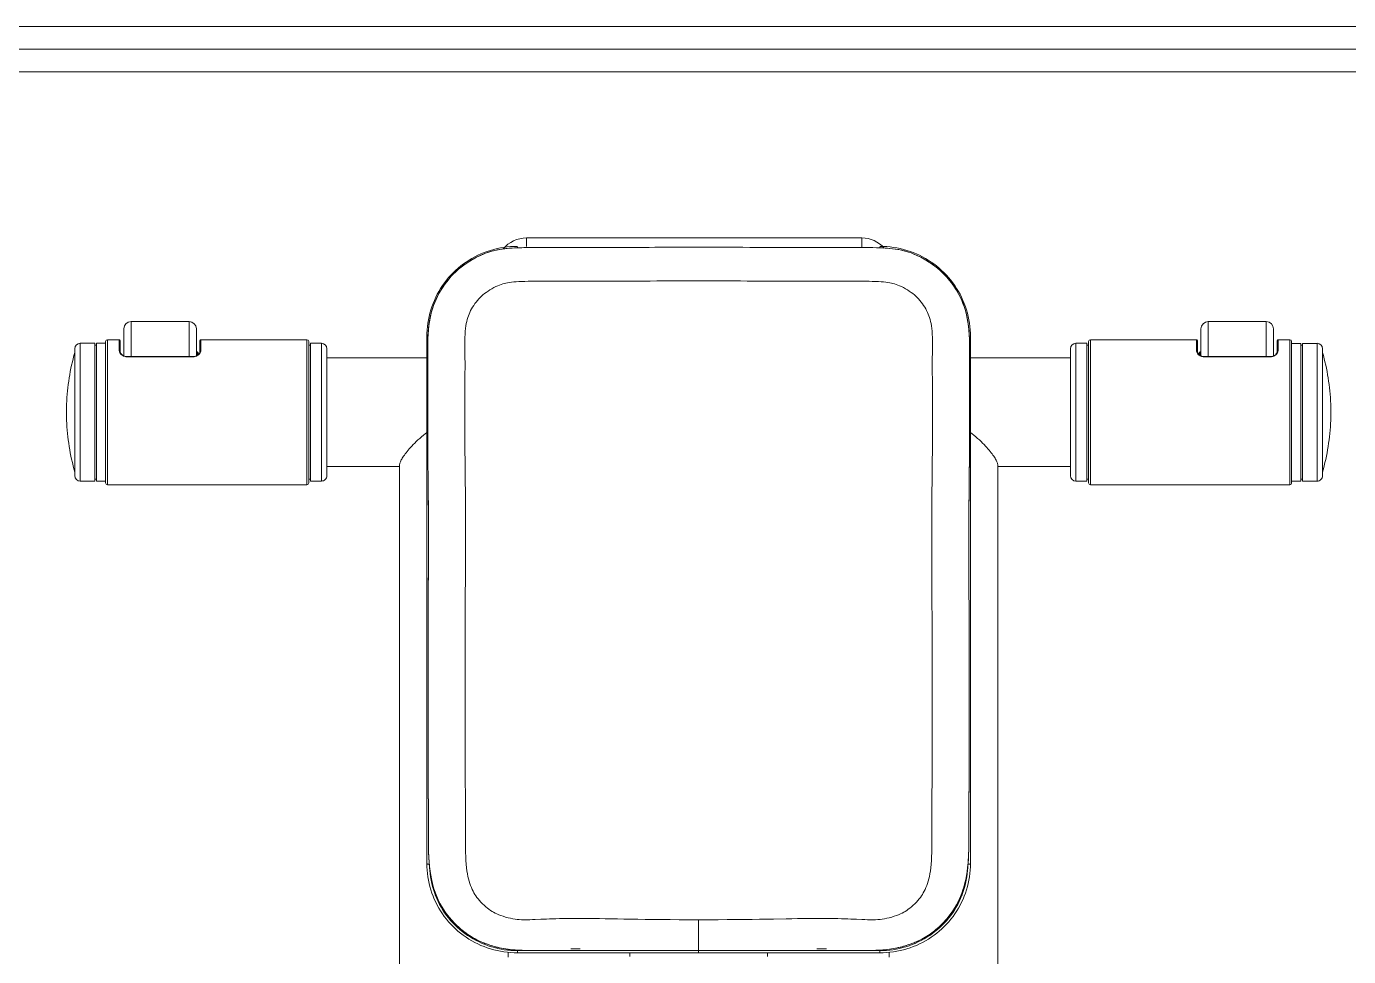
# Model space of a CAD drawing. Header units: centimetres. Extents: x 118932 to 154602, y -32682 to -23521.
# Drawn here: x 129517.3 to 129590.2, y -27653.3 to -27601.9 of the extents above; entities that cross this region are included whole.
import ezdxf

# ---------------------------------------------------------------- set-up
doc = ezdxf.new("R2010")
doc.units = ezdxf.units.CM
doc.header["$LTSCALE"] = 50
doc.header["$MEASUREMENT"] = 0
doc.layers.add('GEN_02_TF_Mobilya', color=7, linetype='Continuous', lineweight=5, true_color=0x745e3d)
doc.layers.add('GEN_05_ML_Alçıpan_giydirme', color=7, linetype='Continuous', lineweight=18, true_color=0x7ebab5)

# ---------------------------------------------------------------- blocks, each defined once
blk = doc.blocks.new('PP_Level-1_Cblok_YeniDuvarlar')
at = {"layer": 'GEN_05_ML_Alçıpan_giydirme', "elevation": 0.003}
for points in [[(-397.815, -1406.568), (-74.815, -1406.57), (-74.814, -1391.565), (-62.814, -1391.565), (-62.814, -1023.358), (-71.318, -1023.358), (-71.318, -957.358), (-62.814, -957.358), (-62.814, -649.784), (-71.313, -649.784), (-71.313, -583.784), (-62.814, -583.784), (-62.811, -120.172), (-443.425, -120.169)], [(-397.815, -1405.318), (-76.065, -1405.32), (-76.064, -1390.315), (-64.064, -1390.315), (-64.064, -1024.608), (-72.568, -1024.608), (-72.568, -956.108), (-64.064, -956.108), (-64.064, -651.034), (-72.563, -651.034), (-72.563, -582.534), (-64.064, -582.534), (-64.061, -121.422), (-443.425, -121.419)], [(-397.815, -1404.068), (-77.315, -1404.07), (-77.314, -1389.065), (-65.314, -1389.065), (-65.314, -1025.858), (-73.818, -1025.858), (-73.818, -954.858), (-65.314, -954.858), (-65.314, -652.284), (-73.813, -652.284), (-73.813, -581.284), (-65.314, -581.284), (-65.311, -122.672), (-443.425, -122.669)]]:
    blk.add_lwpolyline(points, dxfattribs=at)
blk = doc.blocks.new('spor aletleri 2')
at = {"layer": 'GEN_02_TF_Mobilya'}
for p, q in [((-6.861, -0.527), (-7.162, -0.526)), ((-6.208, -0.528), (-6.584, -0.528)), ((-5.694, -0.528), (-5.988, -0.528)), ((-5.066, -0.527), (-5.477, -0.528)), ((-4.414, -0.524), (-4.643, -0.525)), ((-3.243, -0.52), (-4.199, -0.524)), ((-2.93, -0.519), (-3.336, -0.52)), ((-2.475, -0.517), (-2.663, -0.518)), ((-1.67, -0.516), (-2.159, -0.516)), ((-1.404, -0.515), (-1.798, -0.515)), ((-0.96, -0.515), (-1.455, -0.515)), ((-0.468, -0.515), (-1.13, -0.515)), ((-31.447, -6.5), (-31.447, -5.011)), ((-27.447, -6.5), (-27.447, -5.011)), ((27.947, -6.501), (27.947, -5.012)), ((31.946, -6.501), (31.946, -5.012)), ((-32.447, -5.711), (-32.447, -13.51)), ((-27.247, -6.266), (-27.247, -5.661)), ((-21.248, -13.51), (-21.248, -5.711)), ((21.748, -13.511), (21.748, -5.711)), ((32.146, -6.266), (32.146, -5.662)), ((32.946, -13.511), (32.946, -5.712)), ((-34.146, -6.111), (-34.146, -13.11)), ((-32.947, -5.911), (-33.047, -5.911)), ((-27.647, -6.544), (-27.647, -6.556)), ((-21.248, -5.911), (-21.148, -5.911)), ((-20.248, -13.11), (-20.248, -6.111)), ((20.748, -6.111), (20.748, -13.111)), ((21.748, -5.911), (21.648, -5.911)), ((27.897, -6.286), (27.897, -6.474)), ((31.747, -6.545), (31.747, -6.557)), ((33.446, -5.912), (33.546, -5.912)), ((34.646, -6.111), (34.646, -13.111)), ((-20.248, -6.611), (-14.734, -6.611)), ((15.234, -6.611), (20.748, -6.611)), ((-14.677, -7.583), (-14.678, -7.775)), ((-34.601, -10.06), (-34.601, -9.16)), ((35.1, -9.161), (35.1, -10.061)), ((-20.248, -12.61), (-16.248, -12.61)), ((-14.675, -12.454), (-14.667, -13.194)), ((16.748, -12.611), (20.748, -12.611)), ((-32.947, -13.31), (-33.047, -13.31)), ((-21.248, -13.31), (-21.148, -13.31)), ((21.748, -13.311), (21.648, -13.311)), ((33.446, -13.311), (33.546, -13.311)), ((15.166, -22.491), (15.166, -23.193)), ((15.167, -23.16), (15.167, -23.852)), ((-14.668, -23.794), (-14.668, -24.125)), ((-14.669, -24.776), (-14.669, -26.061)), ((-14.668, -24.439), (-14.668, -25.012)), ((15.168, -24.505), (15.168, -24.164)), ((15.167, -26.727), (15.167, -26.498)), ((-12.624, -27.123), (-12.624, -27.565)), ((15.167, -27.941), (15.167, -27.474)), ((-14.668, -28.081), (-14.668, -28.436)), ((15.166, -28.665), (15.166, -28.283)), ((-14.666, -28.959), (-14.665, -29.338)), ((15.164, -29.365), (15.165, -29.008)), ((15.165, -29.032), (15.166, -28.654)), ((-14.665, -29.296), (-14.664, -29.637)), ((15.164, -29.352), (15.163, -29.692)), ((-9.522, -39.279), (-9.477, -39.279)), ((-10.249, -39.402), (-10.249, -39.661)), ((-3.55, -39.635), (-3.55, -39.428)), ((4.049, -39.635), (4.049, -39.428)), ((10.748, -39.661), (10.748, -39.402))]:
    blk.add_line(p, q, dxfattribs=at)
at = {"layer": 'GEN_02_TF_Mobilya', "flags": 128}
for points in [[(-9.249, -0.465), (-9.249, 0), (9.249, 0), (9.249, -0.525)], [(-9.744, -0.545), (-9.744, -0.541), (-9.745, -0.53), (-9.746, -0.519), (-9.746, -0.509), (-9.747, -0.5), (-9.748, -0.492), (-9.749, -0.485), (-9.75, -0.479), (-9.751, -0.474), (-9.752, -0.47), (-9.753, -0.467), (-9.754, -0.466), (-9.755, -0.465), (-9.929, -0.468), (-10.119, -0.478), (-10.307, -0.495), (-10.495, -0.519), (-10.681, -0.55), (-10.865, -0.588), (-11.048, -0.633), (-11.228, -0.684), (-11.406, -0.742), (-11.582, -0.807), (-11.755, -0.878), (-11.924, -0.955), (-12.091, -1.039), (-12.254, -1.128), (-12.413, -1.224), (-12.569, -1.326), (-12.721, -1.433), (-12.868, -1.546), (-13.011, -1.664), (-13.149, -1.787), (-13.283, -1.916), (-13.412, -2.049), (-13.536, -2.188), (-13.654, -2.331), (-13.767, -2.478), (-13.874, -2.63), (-13.976, -2.785), (-14.072, -2.944), (-14.162, -3.107), (-14.245, -3.273), (-14.323, -3.443), (-14.394, -3.615), (-14.458, -3.79), (-14.516, -3.967), (-14.567, -4.146), (-14.612, -4.327), (-14.649, -4.51), (-14.68, -4.694), (-14.704, -4.879), (-14.721, -5.065), (-14.731, -5.251), (-14.734, -5.423), (-14.733, -5.422), (-14.732, -5.421), (-14.729, -5.42), (-14.725, -5.42), (-14.719, -5.419), (-14.713, -5.418), (-14.705, -5.417), (-14.697, -5.416), (-14.688, -5.416), (-14.677, -5.415), (-14.672, -5.415)], [(-6.543, -0.528), (-6.866, -0.527), (-7.134, -0.526), (-7.72, -0.524), (-7.978, -0.523), (-8.225, -0.523), (-8.461, -0.523), (-8.686, -0.525), (-8.902, -0.527), (-9.108, -0.529), (-9.307, -0.533), (-9.497, -0.537), (-9.681, -0.543), (-9.862, -0.55), (-10.04, -0.559), (-10.215, -0.571), (-10.386, -0.587), (-10.555, -0.607), (-10.722, -0.632), (-10.89, -0.664), (-11.058, -0.702), (-11.226, -0.749), (-11.394, -0.803), (-11.559, -0.865), (-11.724, -0.934), (-11.887, -1.01), (-12.05, -1.093), (-12.212, -1.183), (-12.373, -1.28), (-12.534, -1.383), (-12.691, -1.493), (-12.845, -1.609), (-12.992, -1.73), (-13.131, -1.853), (-13.263, -1.981), (-13.389, -2.112), (-13.509, -2.249), (-13.626, -2.392), (-13.738, -2.54), (-13.846, -2.695), (-13.948, -2.854), (-14.044, -3.016), (-14.131, -3.179), (-14.212, -3.343), (-14.285, -3.508), (-14.351, -3.675), (-14.411, -3.845), (-14.465, -4.019), (-14.512, -4.199), (-14.554, -4.384), (-14.59, -4.577), (-14.62, -4.778), (-14.644, -4.987), (-14.662, -5.203), (-14.674, -5.425), (-14.68, -5.651), (-14.682, -5.879), (-14.682, -6.107), (-14.679, -6.415), (-14.677, -6.679), (-14.677, -6.928), (-14.677, -7.16), (-14.677, -7.378)], [(-7.621, -0.524), (-7.843, -0.524), (-8.054, -0.523), (-8.253, -0.523), (-8.441, -0.523), (-8.62, -0.524), (-8.789, -0.525), (-8.951, -0.527), (-9.106, -0.529), (-9.253, -0.532), (-9.394, -0.535), (-9.529, -0.538), (-9.659, -0.542), (-9.786, -0.546), (-9.911, -0.552), (-10.035, -0.558), (-10.164, -0.567), (-10.303, -0.579), (-10.446, -0.594), (-10.591, -0.612), (-10.733, -0.634), (-10.866, -0.659), (-10.991, -0.686), (-11.107, -0.715), (-11.215, -0.745), (-11.316, -0.777), (-11.41, -0.809), (-11.497, -0.841), (-11.579, -0.873), (-11.658, -0.905), (-11.737, -0.94), (-11.818, -0.977), (-11.902, -1.017), (-11.992, -1.063), (-12.087, -1.113), (-12.187, -1.169), (-12.292, -1.23), (-12.402, -1.297), (-12.516, -1.372), (-12.637, -1.454), (-12.762, -1.546), (-12.894, -1.649), (-13.027, -1.76), (-13.157, -1.878), (-13.284, -2.002), (-13.407, -2.132), (-13.523, -2.265), (-13.631, -2.399), (-13.732, -2.532), (-13.822, -2.66), (-13.908, -2.79), (-13.991, -2.925), (-14.072, -3.068), (-14.154, -3.225), (-14.232, -3.388), (-14.302, -3.551), (-14.367, -3.717), (-14.423, -3.882), (-14.474, -4.052), (-14.52, -4.231), (-14.561, -4.418), (-14.597, -4.618), (-14.627, -4.83), (-14.651, -5.059), (-14.668, -5.304), (-14.678, -5.568), (-14.682, -5.844), (-14.682, -6.131)], [(-5.408, -0.527), (-5.855, -0.527), (-6.288, -0.528)], [(-4.196, -0.524), (-4.635, -0.525), (-5.139, -0.527)], [(-2.132, -0.516), (-2.537, -0.517), (-3.05, -0.519)], [(-0.823, -0.515), (-0.257, -0.515), (0.25, -0.515), (0.497, -0.515), (1.334, -0.515), (1.645, -0.515), (1.974, -0.515), (2.321, -0.515), (2.687, -0.516), (3.07, -0.517), (3.468, -0.519), (3.88, -0.52), (4.749, -0.524), (5.192, -0.525), (5.624, -0.527), (6.036, -0.528), (6.413, -0.528), (6.766, -0.528), (7.101, -0.528), (7.419, -0.528), (7.72, -0.526), (8.277, -0.524), (8.535, -0.523), (8.782, -0.523), (9.017, -0.524), (9.242, -0.525), (9.457, -0.527), (9.663, -0.53), (9.862, -0.534), (10.051, -0.539), (10.236, -0.545), (10.418, -0.552), (10.596, -0.563), (10.772, -0.576), (10.944, -0.594), (11.114, -0.616), (11.282, -0.643), (11.452, -0.677), (11.621, -0.719), (11.791, -0.769), (11.959, -0.827), (12.126, -0.892), (12.292, -0.965), (12.457, -1.045), (12.621, -1.132), (12.784, -1.226), (12.946, -1.326), (13.107, -1.434), (13.264, -1.547), (13.416, -1.667), (13.561, -1.79), (13.698, -1.917), (13.827, -2.048), (13.952, -2.183), (14.071, -2.324), (14.187, -2.471), (14.298, -2.625), (14.403, -2.783), (14.503, -2.945), (14.595, -3.11), (14.679, -3.276), (14.756, -3.441), (14.825, -3.609), (14.888, -3.779), (14.945, -3.953), (14.995, -4.132), (15.04, -4.317), (15.078, -4.509), (15.11, -4.709), (15.137, -4.917), (15.157, -5.133), (15.17, -5.356), (15.178, -5.583), (15.182, -5.812), (15.182, -6.044), (15.18, -6.277)], [(10.244, -0.545), (10.244, -0.541), (10.245, -0.53), (10.245, -0.519), (10.246, -0.509), (10.247, -0.5), (10.248, -0.492), (10.249, -0.485), (10.25, -0.479), (10.251, -0.474), (10.252, -0.47), (10.253, -0.467), (10.254, -0.466), (10.255, -0.465), (10.429, -0.468), (10.619, -0.478), (10.807, -0.496), (10.995, -0.52), (11.181, -0.551), (11.365, -0.588), (11.548, -0.633), (11.728, -0.685), (11.906, -0.743), (12.082, -0.807), (12.255, -0.878), (12.424, -0.955), (12.591, -1.039), (12.754, -1.129), (12.913, -1.224), (13.069, -1.326), (13.221, -1.433), (13.368, -1.546), (13.511, -1.664), (13.649, -1.788), (13.783, -1.916), (13.912, -2.05), (14.035, -2.188), (14.154, -2.331), (14.267, -2.478), (14.374, -2.63), (14.476, -2.785), (14.572, -2.945), (14.661, -3.108), (14.745, -3.274), (14.822, -3.443), (14.893, -3.615), (14.958, -3.79), (15.016, -3.967), (15.067, -4.147), (15.112, -4.328), (15.149, -4.51), (15.18, -4.694), (15.204, -4.879), (15.221, -5.065), (15.231, -5.252), (15.234, -5.423), (15.233, -5.423), (15.231, -5.422), (15.229, -5.421), (15.224, -5.42), (15.219, -5.419), (15.213, -5.418), (15.205, -5.417), (15.197, -5.417), (15.187, -5.416), (15.177, -5.415), (15.172, -5.415)], [(10.25, -0.545), (10.277, -0.546), (10.402, -0.552), (10.527, -0.558), (10.656, -0.567), (10.796, -0.578), (10.94, -0.593), (11.086, -0.612), (11.228, -0.634), (11.361, -0.658), (11.487, -0.685), (11.603, -0.714), (11.712, -0.745), (11.813, -0.776), (11.908, -0.808), (11.995, -0.84), (12.078, -0.872), (12.157, -0.905), (12.236, -0.94), (12.317, -0.977), (12.402, -1.018), (12.492, -1.063), (12.587, -1.113), (12.687, -1.169), (12.793, -1.231), (12.903, -1.298), (13.018, -1.373), (13.139, -1.456), (13.265, -1.548), (13.397, -1.651), (13.53, -1.763), (13.661, -1.882), (13.788, -2.007), (13.911, -2.137), (14.027, -2.271), (14.136, -2.405), (14.236, -2.538), (14.326, -2.667), (14.412, -2.797), (14.495, -2.933), (14.577, -3.077), (14.659, -3.235), (14.737, -3.399), (14.807, -3.562), (14.871, -3.729), (14.927, -3.895), (14.978, -4.066), (15.023, -4.245), (15.064, -4.435), (15.099, -4.636), (15.129, -4.85), (15.152, -5.082), (15.169, -5.329), (15.179, -5.596), (15.182, -5.869), (15.181, -6.135), (15.178, -6.515), (15.177, -6.762), (15.176, -7.02), (15.176, -7.293), (15.177, -7.578), (15.179, -7.877), (15.181, -8.209), (15.184, -8.648)], [(0.25, -37.603), (-0.298, -37.602), (-0.824, -37.6), (-1.327, -37.597), (-1.807, -37.593), (-2.263, -37.588), (-2.695, -37.583), (-3.106, -37.577), (-3.496, -37.571), (-3.869, -37.565), (-4.226, -37.559), (-4.569, -37.553), (-4.897, -37.548), (-5.209, -37.544), (-5.506, -37.54), (-5.788, -37.538), (-6.056, -37.536), (-6.31, -37.535), (-6.553, -37.535), (-6.784, -37.536), (-7.006, -37.538), (-7.22, -37.541), (-7.426, -37.544), (-7.621, -37.548), (-7.808, -37.553), (-7.982, -37.558), (-8.148, -37.563), (-8.305, -37.569), (-8.458, -37.575), (-8.757, -37.589), (-8.908, -37.595), (-9.06, -37.601), (-9.218, -37.605), (-9.371, -37.606), (-9.51, -37.603), (-9.639, -37.597), (-9.755, -37.588), (-9.869, -37.573), (-9.992, -37.553), (-10.121, -37.526), (-10.261, -37.492), (-10.401, -37.454), (-10.534, -37.413), (-10.659, -37.371), (-10.772, -37.327), (-10.875, -37.282), (-10.969, -37.238), (-11.056, -37.192), (-11.141, -37.142), (-11.225, -37.087), (-11.311, -37.026), (-11.399, -36.959), (-11.489, -36.885), (-11.579, -36.804), (-11.67, -36.718), (-11.756, -36.629), (-11.837, -36.541), (-11.91, -36.453), (-11.975, -36.37), (-12.033, -36.287), (-12.088, -36.205), (-12.139, -36.119), (-12.189, -36.026), (-12.237, -35.929), (-12.283, -35.825), (-12.327, -35.716), (-12.368, -35.602), (-12.405, -35.481), (-12.44, -35.355), (-12.471, -35.219), (-12.5, -35.071), (-12.525, -34.91), (-12.548, -34.736), (-12.567, -34.546), (-12.582, -34.343), (-12.593, -34.124), (-12.601, -33.891), (-12.605, -33.641), (-12.606, -33.373), (-12.605, -33.087), (-12.603, -32.78), (-12.601, -32.451), (-12.601, -32.1), (-12.603, -31.728), (-12.607, -31.329), (-12.611, -30.926), (-12.615, -30.539), (-12.618, -30.166), (-12.62, -29.813), (-12.621, -29.467), (-12.623, -29.118), (-12.623, -28.76), (-12.623, -28.382), (-12.624, -27.985), (-12.624, -27.565), (-12.624, -25.648), (-12.624, -25.098), (-12.624, -24.514), (-12.624, -23.892), (-12.624, -23.225), (-12.623, -22.516), (-12.621, -21.766), (-12.619, -20.972), (-12.616, -20.115), (-12.61, -18.394), (-12.607, -17.57), (-12.607, -16.786), (-12.606, -16.038), (-12.608, -15.33), (-12.611, -14.657), (-12.615, -14.018), (-12.621, -13.412), (-12.627, -12.834), (-12.633, -12.284), (-12.638, -11.759), (-12.642, -11.259), (-12.645, -10.785), (-12.648, -10.334), (-12.648, -9.906), (-12.648, -9.5), (-12.646, -9.117), (-12.643, -8.753), (-12.638, -8.076), (-12.636, -7.759), (-12.634, -7.455), (-12.633, -7.164), (-12.633, -6.885), (-12.634, -6.618), (-12.636, -6.364), (-12.638, -6.124), (-12.639, -5.898), (-12.639, -5.688), (-12.636, -5.493), (-12.629, -5.312), (-12.619, -5.146), (-12.604, -4.994), (-12.585, -4.854), (-12.563, -4.724), (-12.538, -4.604), (-12.511, -4.494), (-12.48, -4.391), (-12.447, -4.294), (-12.41, -4.199), (-12.368, -4.104), (-12.322, -4.008), (-12.27, -3.911), (-12.213, -3.814), (-12.151, -3.718), (-12.085, -3.623), (-12.016, -3.532), (-11.945, -3.445), (-11.873, -3.364), (-11.798, -3.286), (-11.722, -3.213), (-11.642, -3.142), (-11.556, -3.072), (-11.463, -3.002), (-11.362, -2.932), (-11.257, -2.864), (-11.149, -2.8), (-11.04, -2.74), (-10.933, -2.686), (-10.83, -2.637), (-10.732, -2.596), (-10.639, -2.56), (-10.551, -2.531), (-10.465, -2.507), (-10.377, -2.486), (-10.283, -2.468), (-10.18, -2.451), (-10.067, -2.437), (-9.943, -2.425), (-9.807, -2.415), (-9.659, -2.407), (-9.499, -2.4), (-9.327, -2.395), (-9.143, -2.391), (-8.951, -2.387), (-8.749, -2.384), (-8.538, -2.382), (-8.317, -2.381), (-8.084, -2.38), (-7.839, -2.38), (-7.582, -2.381), (-7.021, -2.383), (-6.716, -2.384), (-6.396, -2.385), (-6.058, -2.385), (-5.704, -2.385), (-5.327, -2.385), (-4.917, -2.384), (-4.49, -2.382), (-4.054, -2.381), (-2.807, -2.376), (-2.423, -2.374), (-2.057, -2.373), (-1.708, -2.372), (-1.378, -2.372), (-1.066, -2.372), (-0.771, -2.372), (0.25, -2.372), (1.271, -2.372), (1.566, -2.372), (1.878, -2.372), (2.208, -2.372), (2.557, -2.373), (2.923, -2.374), (3.307, -2.376), (4.553, -2.381), (4.99, -2.383), (5.417, -2.384), (5.827, -2.385), (6.204, -2.385), (6.558, -2.386), (6.896, -2.386), (7.216, -2.384), (7.521, -2.383), (8.082, -2.381), (8.339, -2.38), (8.584, -2.38), (8.817, -2.381), (9.038, -2.382), (9.249, -2.384), (9.451, -2.387), (9.643, -2.391), (9.826, -2.395), (9.999, -2.4), (10.159, -2.407), (10.307, -2.415), (10.442, -2.425), (10.567, -2.437), (10.68, -2.452), (10.783, -2.468), (10.877, -2.486), (10.965, -2.507), (11.051, -2.531), (11.139, -2.561), (11.232, -2.596), (11.33, -2.637), (11.433, -2.686), (11.54, -2.74), (11.649, -2.8), (11.757, -2.865), (11.862, -2.932), (11.963, -3.002), (12.056, -3.072), (12.142, -3.142), (12.222, -3.213), (12.298, -3.287), (12.372, -3.364), (12.445, -3.446), (12.516, -3.532), (12.585, -3.624), (12.651, -3.718), (12.713, -3.815), (12.77, -3.912), (12.822, -4.008), (12.868, -4.104), (12.91, -4.2), (12.947, -4.294), (12.98, -4.392), (13.011, -4.495), (13.038, -4.605), (13.063, -4.724), (13.085, -4.854), (13.104, -4.994), (13.119, -5.146), (13.129, -5.313), (13.136, -5.493), (13.139, -5.688), (13.139, -5.898), (13.138, -6.124), (13.135, -6.364), (13.134, -6.618), (13.133, -6.885), (13.133, -7.164), (13.134, -7.456), (13.136, -7.76), (13.138, -8.077), (13.143, -8.753), (13.145, -9.117), (13.147, -9.5), (13.147, -9.906), (13.147, -10.334), (13.145, -10.785), (13.142, -11.26), (13.138, -11.759), (13.132, -12.284), (13.126, -12.834), (13.12, -13.412), (13.115, -14.019), (13.11, -14.657), (13.107, -15.33), (13.106, -16.039), (13.106, -16.786), (13.106, -17.57), (13.109, -18.394)], [(-27.847, -6.544), (-27.847, -4.611), (-31.047, -4.611), (-31.047, -6.544)], [(28.347, -6.545), (28.347, -4.612), (31.547, -4.612), (31.547, -6.545)], [(-32.447, -13.41), (-32.947, -13.41), (-32.947, -5.811), (-32.447, -5.811)], [(-31.247, -6.556), (-31.289, -6.554), (-31.331, -6.549), (-31.374, -6.54), (-31.416, -6.528), (-31.458, -6.511), (-31.5, -6.491), (-31.54, -6.466), (-31.577, -6.438), (-31.611, -6.406), (-31.641, -6.371), (-31.665, -6.335), (-31.682, -6.297), (-31.693, -6.26), (-31.697, -6.223), (-31.697, -5.611), (-32.347, -5.611), (-32.347, -13.61), (-21.348, -13.61), (-21.348, -5.611), (-27.197, -5.611), (-27.197, -6.223), (-27.21, -6.224), (-27.222, -6.229), (-27.232, -6.235), (-27.24, -6.244), (-27.245, -6.254), (-27.247, -6.265), (-27.249, -6.288), (-27.258, -6.32), (-27.273, -6.351), (-27.293, -6.382), (-27.317, -6.41), (-27.346, -6.437), (-27.378, -6.461), (-27.413, -6.483), (-27.451, -6.503), (-27.492, -6.518), (-27.535, -6.531), (-27.58, -6.539), (-27.626, -6.544), (-27.647, -6.544), (-31.247, -6.544), (-31.27, -6.544), (-31.316, -6.539), (-31.361, -6.53), (-31.404, -6.518), (-31.444, -6.502), (-31.482, -6.483), (-31.517, -6.461), (-31.549, -6.436), (-31.577, -6.409), (-31.602, -6.381), (-31.622, -6.35), (-31.636, -6.319), (-31.645, -6.287), (-31.647, -6.265), (-31.647, -5.661)], [(-14.734, -5.423), (-14.734, -27.152), (-14.734, -34.52), (-14.734, -34.521), (-14.732, -34.523), (-14.729, -34.525), (-14.725, -34.526), (-14.72, -34.528), (-14.713, -34.529), (-14.706, -34.53), (-14.697, -34.532), (-14.688, -34.533), (-14.678, -34.534), (-14.667, -34.535), (-14.655, -34.536), (-14.643, -34.536), (-14.63, -34.537), (-14.617, -34.537), (-14.604, -34.538), (-14.601, -34.538)], [(15.233, -34.52), (15.233, -27.152), (15.234, -5.423)], [(27.697, -6.224), (27.697, -5.611), (21.848, -5.611), (21.847, -13.611), (32.846, -13.611), (32.846, -5.612)], [(27.747, -5.661), (27.747, -6.266), (27.749, -6.287), (27.757, -6.32), (27.772, -6.351), (27.792, -6.381), (27.816, -6.41), (27.845, -6.437), (27.877, -6.461), (27.912, -6.483), (27.949, -6.502), (27.99, -6.518), (28.033, -6.531), (28.077, -6.54), (28.124, -6.544), (28.147, -6.545), (31.747, -6.545), (31.767, -6.544), (31.814, -6.54), (31.859, -6.532), (31.902, -6.519), (31.942, -6.503), (31.98, -6.484), (32.016, -6.462), (32.048, -6.438), (32.076, -6.411), (32.101, -6.382), (32.121, -6.352), (32.136, -6.321), (32.145, -6.288), (32.146, -6.266), (32.148, -6.255), (32.153, -6.245), (32.161, -6.236), (32.171, -6.229), (32.184, -6.225), (32.196, -6.224), (32.196, -5.612), (32.846, -5.612)], [(32.946, -13.411), (33.446, -13.411), (33.446, -5.812), (32.946, -5.812)], [(-31.647, -6.265), (-31.648, -6.254), (-31.653, -6.244), (-31.661, -6.235), (-31.672, -6.229), (-31.684, -6.224), (-31.697, -6.223)], [(-31.247, -6.544), (-31.247, -6.556), (-27.647, -6.556), (-27.605, -6.554), (-27.563, -6.549), (-27.52, -6.54), (-27.478, -6.528), (-27.435, -6.511), (-27.394, -6.491), (-27.354, -6.466), (-27.317, -6.438), (-27.283, -6.406), (-27.253, -6.371), (-27.229, -6.335), (-27.211, -6.297), (-27.201, -6.26), (-27.197, -6.223)], [(-27.447, -6.286), (-27.397, -6.286), (-27.397, -6.473)], [(-27.397, -6.286), (-27.347, -6.336), (-27.347, -6.438)], [(-14.68, -6.34), (-14.678, -6.578), (-14.677, -6.826), (-14.677, -7.086), (-14.677, -7.358), (-14.678, -7.643), (-14.679, -7.955)], [(15.176, -7.307), (15.176, -7.094), (15.176, -6.87), (15.177, -6.638), (15.179, -6.394)], [(27.747, -6.266), (27.745, -6.255), (27.74, -6.245), (27.732, -6.236), (27.722, -6.229), (27.71, -6.225), (27.697, -6.224), (27.701, -6.261), (27.711, -6.298), (27.729, -6.335), (27.753, -6.372), (27.782, -6.407), (27.816, -6.439), (27.854, -6.467), (27.894, -6.492), (27.935, -6.512), (27.978, -6.529), (28.02, -6.541), (28.063, -6.55), (28.105, -6.555), (28.147, -6.557)], [(27.947, -6.286), (27.897, -6.286), (27.847, -6.336), (27.847, -6.438)], [(28.147, -6.545), (28.147, -6.557), (31.747, -6.557), (31.789, -6.555), (31.831, -6.55), (31.873, -6.541), (31.916, -6.529), (31.958, -6.512), (32, -6.492), (32.039, -6.467), (32.077, -6.439), (32.111, -6.407), (32.14, -6.372), (32.164, -6.335), (32.182, -6.298), (32.193, -6.261), (32.196, -6.224)], [(-14.679, -7.942), (-14.682, -8.288), (-14.683, -8.441), (-14.686, -8.931)], [(15.18, -8.048), (15.179, -7.878), (15.178, -7.699), (15.177, -7.508)], [(-14.681, -8.256), (-14.684, -8.585), (-14.685, -8.725)], [(15.181, -8.19), (15.183, -8.519), (15.186, -8.929)], [(-14.686, -8.865), (-14.688, -9.293), (-14.69, -9.676), (-14.69, -10.084), (-14.69, -10.512), (-14.688, -10.966), (-14.684, -11.44), (-14.68, -11.935), (-14.674, -12.522)], [(-14.687, -9.008), (-14.688, -9.158), (-14.689, -9.315), (-14.689, -9.48), (-14.69, -9.652), (-14.69, -9.831), (-14.69, -10.017), (-14.69, -10.213), (-14.69, -10.419), (-14.689, -10.638), (-14.688, -10.869), (-14.687, -11.113), (-14.685, -11.369), (-14.683, -11.637), (-14.68, -11.917), (-14.677, -12.212)], [(15.154, -18.406), (15.151, -17.599), (15.151, -16.827), (15.151, -16.091), (15.151, -15.394), (15.154, -14.733), (15.159, -14.106), (15.164, -13.509), (15.17, -12.928), (15.177, -12.27), (15.179, -11.968), (15.182, -11.673), (15.184, -11.389), (15.186, -11.113), (15.188, -10.85), (15.189, -10.603), (15.19, -10.371), (15.19, -10.153), (15.19, -9.948), (15.19, -9.754), (15.189, -9.57), (15.189, -9.396), (15.188, -9.231), (15.185, -8.862)], [(15.188, -9.226), (15.19, -9.611), (15.19, -10.017), (15.19, -10.449), (15.188, -10.901), (15.184, -11.376), (15.18, -11.874), (15.175, -12.394), (15.17, -12.939)], [(-16.249, -59.501), (-16.248, -12.558), (-16.247, -12.528), (-16.242, -12.495), (-16.235, -12.459), (-16.224, -12.421), (-16.21, -12.381), (-16.192, -12.339), (-16.172, -12.294), (-16.148, -12.246), (-16.121, -12.196), (-16.09, -12.144), (-16.056, -12.089), (-16.018, -12.032), (-15.976, -11.971), (-15.93, -11.909), (-15.88, -11.843), (-15.826, -11.775), (-15.767, -11.704), (-15.704, -11.63), (-15.636, -11.554), (-15.564, -11.476), (-15.487, -11.395), (-15.405, -11.312), (-15.319, -11.228), (-15.227, -11.142), (-15.132, -11.056), (-15.032, -10.97), (-14.929, -10.884), (-14.825, -10.801), (-14.734, -10.733)], [(16.748, -59.502), (16.748, -12.559), (16.747, -12.528), (16.742, -12.495), (16.734, -12.46), (16.723, -12.422), (16.709, -12.382), (16.692, -12.339), (16.672, -12.294), (16.648, -12.247), (16.62, -12.197), (16.59, -12.144), (16.555, -12.089), (16.517, -12.032), (16.475, -11.972), (16.429, -11.909), (16.379, -11.843), (16.325, -11.775), (16.267, -11.704), (16.203, -11.631), (16.136, -11.555), (16.064, -11.476), (15.987, -11.395), (15.905, -11.313), (15.818, -11.228), (15.727, -11.143), (15.631, -11.056), (15.532, -10.97), (15.429, -10.885), (15.324, -10.801), (15.234, -10.733)], [(-14.669, -12.996), (-14.664, -13.564), (-14.659, -14.158), (-14.654, -14.781), (-14.652, -15.438), (-14.65, -16.132), (-14.65, -16.862), (-14.652, -17.625), (-14.654, -18.429)], [(-14.664, -13.548), (-14.661, -13.905), (-14.658, -14.253), (-14.656, -14.594), (-14.654, -14.922), (-14.652, -15.247), (-14.651, -15.576), (-14.651, -15.915), (-14.651, -16.275), (-14.651, -16.651), (-14.651, -17.048), (-14.651, -17.45), (-14.652, -17.841), (-14.653, -18.217), (-14.657, -19.264), (-14.66, -20.123)], [(15.156, -19.252), (15.153, -18.322), (15.152, -17.975), (15.151, -17.615), (15.151, -17.232), (15.151, -16.84), (15.151, -16.443), (15.151, -16.057), (15.151, -15.701), (15.152, -15.362), (15.153, -15.036), (15.154, -14.709), (15.157, -14.37), (15.159, -14.02), (15.163, -13.653), (15.166, -13.285)], [(-14.654, -18.562), (-14.657, -19.208), (-14.658, -19.526), (-14.659, -19.868), (-14.662, -20.965)], [(13.109, -18.394), (13.115, -20.116), (13.118, -20.972), (13.12, -21.766), (13.122, -22.516), (13.122, -23.225), (13.124, -23.892), (13.124, -24.514), (13.124, -25.098), (13.124, -25.648), (13.124, -26.167), (13.124, -26.658), (13.124, -27.565), (13.124, -27.985), (13.123, -28.383), (13.123, -28.761), (13.122, -29.119), (13.121, -29.467), (13.119, -29.813), (13.117, -30.166), (13.114, -30.54), (13.11, -30.926), (13.106, -31.33), (13.102, -31.729), (13.101, -32.101), (13.101, -32.452), (13.102, -32.78), (13.104, -33.087), (13.105, -33.373), (13.104, -33.641), (13.1, -33.891), (13.092, -34.125), (13.081, -34.343), (13.066, -34.547), (13.047, -34.736), (13.025, -34.911), (12.999, -35.071), (12.97, -35.219), (12.939, -35.355), (12.904, -35.482), (12.867, -35.602), (12.826, -35.717), (12.783, -35.825), (12.736, -35.929), (12.688, -36.027), (12.638, -36.119), (12.587, -36.205), (12.533, -36.288), (12.474, -36.37), (12.409, -36.453), (12.336, -36.541), (12.256, -36.629), (12.169, -36.718), (12.078, -36.805), (11.988, -36.885), (11.898, -36.959), (11.81, -37.027), (11.724, -37.088), (11.64, -37.142), (11.555, -37.192), (11.468, -37.238), (11.374, -37.283), (11.271, -37.327), (11.158, -37.371), (11.033, -37.414), (10.9, -37.454), (10.76, -37.493), (10.621, -37.526), (10.491, -37.553), (10.368, -37.573), (10.254, -37.588), (10.138, -37.598), (10.009, -37.604), (9.871, -37.606), (9.717, -37.605), (9.56, -37.601), (9.407, -37.595), (9.256, -37.589), (8.957, -37.575), (8.804, -37.569), (8.647, -37.563), (8.481, -37.558), (8.307, -37.553), (8.121, -37.548), (7.925, -37.544), (7.719, -37.541), (7.505, -37.538), (7.283, -37.537), (7.052, -37.536), (6.809, -37.536), (6.555, -37.536), (6.287, -37.538), (6.005, -37.54), (5.708, -37.544), (5.396, -37.548), (5.068, -37.554), (4.368, -37.565), (3.995, -37.571), (3.605, -37.577), (3.194, -37.583), (2.762, -37.588), (2.306, -37.593), (1.826, -37.597), (1.323, -37.6), (0.797, -37.602), (0.25, -37.603), (0.25, -39.056), (0.25, -39.071), (0.25, -39.271), (0.25, -39.428)], [(15.155, -18.97), (15.162, -20.962), (15.164, -21.844), (15.165, -22.331)], [(-14.66, -20.212), (-14.662, -20.83), (-14.665, -21.743)], [(15.164, -21.605), (15.162, -21.103), (15.159, -20.115)], [(-14.663, -21.11), (-14.664, -21.62), (-14.666, -22.481)], [(15.166, -22.865), (15.166, -22.59), (15.164, -21.75)], [(-14.665, -22.099), (-14.666, -22.345), (-14.668, -23.173)], [(-14.668, -23.164), (-14.668, -23.826), (-14.668, -24.454)], [(15.168, -25.154), (15.168, -24.467), (15.168, -23.816), (15.167, -23.474)], [(15.168, -25.044), (15.168, -25.587), (15.168, -26.582), (15.168, -27.159)], [(15.168, -26.258), (15.168, -25.738), (15.168, -25.456)], [(-14.668, -25.942), (-14.668, -26.997), (-14.668, -27.43), (-14.668, -27.842)], [(-14.668, -26.894), (-14.668, -27.109), (-14.668, -27.517), (-14.668, -27.711), (-14.668, -28.236), (-14.667, -28.624), (-14.667, -28.811)], [(15.167, -27.04), (15.167, -27.889), (15.167, -28.299)], [(-14.667, -28.609), (-14.666, -28.997), (-14.666, -29.175)], [(-14.664, -29.635), (-14.662, -29.988), (-14.659, -30.349), (-14.656, -30.729), (-14.652, -31.113), (-14.648, -31.494), (-14.646, -31.86), (-14.645, -32.194), (-14.647, -32.507), (-14.649, -32.808), (-14.65, -33.098), (-14.65, -33.379), (-14.646, -33.65), (-14.639, -33.912), (-14.628, -34.165), (-14.612, -34.411), (-14.591, -34.648), (-14.564, -34.876), (-14.532, -35.095), (-14.494, -35.305), (-14.451, -35.508), (-14.401, -35.705), (-14.347, -35.893), (-14.286, -36.076), (-14.22, -36.251), (-14.148, -36.423), (-14.069, -36.594), (-13.986, -36.755), (-13.899, -36.909), (-13.807, -37.057), (-13.709, -37.202), (-13.604, -37.345), (-13.49, -37.487), (-13.368, -37.629), (-13.238, -37.768), (-13.104, -37.903), (-12.964, -38.033), (-12.823, -38.155), (-12.681, -38.27), (-12.535, -38.377), (-12.387, -38.478), (-12.236, -38.573), (-12.08, -38.661), (-11.919, -38.743), (-11.751, -38.82), (-11.578, -38.891), (-11.397, -38.958), (-11.21, -39.019), (-11.018, -39.076), (-10.823, -39.127), (-10.631, -39.17), (-10.438, -39.207), (-10.246, -39.236), (-10.056, -39.257), (-9.864, -39.271), (-9.675, -39.277), (-9.488, -39.279)], [(15.163, -29.66), (15.161, -30.044), (15.158, -30.416), (15.155, -30.797), (15.15, -31.216), (15.148, -31.451), (15.146, -31.693), (15.145, -31.93), (15.145, -32.161), (15.145, -32.377), (15.146, -32.589)], [(15.153, -30.999), (15.155, -30.796), (15.156, -30.605), (15.158, -30.425), (15.159, -30.257), (15.161, -30.097), (15.161, -29.947), (15.162, -29.801)], [(-14.662, -29.92), (-14.661, -30.068), (-14.66, -30.224), (-14.659, -30.389), (-14.658, -30.562), (-14.656, -30.744), (-14.652, -31.131), (-14.65, -31.339), (-14.648, -31.554), (-14.646, -31.782), (-14.646, -32.01), (-14.646, -32.228), (-14.646, -32.444), (-14.648, -32.662), (-14.649, -32.881), (-14.65, -33.107), (-14.65, -33.329), (-14.648, -33.533), (-14.645, -33.725), (-14.64, -33.905), (-14.633, -34.075), (-14.624, -34.236), (-14.614, -34.387), (-14.602, -34.531), (-14.589, -34.666), (-14.574, -34.795), (-14.558, -34.917), (-14.542, -35.033), (-14.524, -35.142), (-14.506, -35.246), (-14.487, -35.344), (-14.467, -35.437), (-14.447, -35.525), (-14.427, -35.608), (-14.406, -35.687), (-14.386, -35.761), (-14.365, -35.832), (-14.345, -35.898), (-14.325, -35.961), (-14.305, -36.021), (-14.285, -36.077), (-14.267, -36.129), (-14.248, -36.179), (-14.23, -36.226), (-14.213, -36.27), (-14.195, -36.312), (-14.178, -36.353), (-14.162, -36.392), (-14.145, -36.429), (-14.129, -36.466), (-14.112, -36.503), (-14.095, -36.539), (-14.077, -36.577), (-14.057, -36.617), (-14.036, -36.659), (-14.014, -36.701), (-13.991, -36.745), (-13.966, -36.79), (-13.94, -36.837), (-13.912, -36.887), (-13.881, -36.938), (-13.848, -36.992), (-13.812, -37.049), (-13.774, -37.108), (-13.732, -37.17), (-13.687, -37.233), (-13.638, -37.3), (-13.585, -37.369), (-13.528, -37.441), (-13.466, -37.516), (-13.399, -37.594), (-13.329, -37.672), (-13.254, -37.752), (-13.175, -37.833), (-13.092, -37.914), (-13.005, -37.996), (-12.912, -38.079), (-12.808, -38.167), (-12.7, -38.254), (-12.593, -38.335), (-12.488, -38.41), (-12.388, -38.478), (-12.292, -38.539), (-12.201, -38.593), (-12.113, -38.643), (-12.03, -38.687), (-11.95, -38.728), (-11.875, -38.764), (-11.803, -38.797), (-11.735, -38.827), (-11.669, -38.855), (-11.604, -38.881), (-11.539, -38.906), (-11.474, -38.93), (-11.407, -38.954), (-11.338, -38.978), (-11.267, -39.001), (-11.191, -39.025), (-11.111, -39.049), (-11.025, -39.074), (-10.934, -39.098), (-10.836, -39.123), (-10.733, -39.148), (-10.623, -39.172), (-10.507, -39.195), (-10.383, -39.216), (-10.258, -39.235), (-10.139, -39.249), (-10.019, -39.26), (-9.892, -39.269), (-9.758, -39.275), (-9.649, -39.278)], [(15.151, -31.192), (15.147, -31.58), (15.145, -31.935), (15.145, -32.266), (15.146, -32.579), (15.148, -32.88), (15.15, -33.171), (15.148, -33.451), (15.144, -33.723), (15.136, -33.985), (15.123, -34.238), (15.105, -34.484), (15.082, -34.72), (15.053, -34.948), (15.019, -35.166), (14.979, -35.376), (14.934, -35.577), (14.882, -35.771), (14.824, -35.962), (14.761, -36.143), (14.692, -36.319), (14.615, -36.494), (14.535, -36.66), (14.449, -36.82), (14.36, -36.973), (14.264, -37.12), (14.163, -37.266), (14.053, -37.409), (13.934, -37.553), (13.806, -37.696), (13.673, -37.834), (13.534, -37.969), (13.393, -38.095), (13.25, -38.214), (13.105, -38.326), (12.957, -38.431), (12.806, -38.53), (12.65, -38.622), (12.49, -38.708), (12.324, -38.788), (12.152, -38.862), (11.972, -38.931), (11.787, -38.995), (11.595, -39.054), (11.398, -39.108), (11.203, -39.155), (11.007, -39.195), (10.813, -39.227), (10.621, -39.251), (10.427, -39.267), (10.237, -39.276), (10.048, -39.279), (10.017, -39.279)], [(10.077, -39.279), (10.125, -39.278), (10.267, -39.275), (10.401, -39.269), (10.526, -39.26), (10.647, -39.248), (10.77, -39.233), (10.892, -39.215), (11.019, -39.192), (11.142, -39.168), (11.255, -39.143), (11.361, -39.117), (11.46, -39.091), (11.552, -39.066), (11.638, -39.041), (11.718, -39.017), (11.793, -38.993), (11.864, -38.969), (11.933, -38.945), (11.999, -38.921), (12.064, -38.896), (12.129, -38.871), (12.195, -38.844), (12.262, -38.815), (12.332, -38.784), (12.405, -38.75), (12.482, -38.712), (12.564, -38.669), (12.649, -38.623), (12.739, -38.571), (12.832, -38.513), (12.93, -38.45), (13.031, -38.38), (13.136, -38.303), (13.246, -38.218), (13.353, -38.129), (13.451, -38.044), (13.543, -37.96), (13.629, -37.877), (13.711, -37.796), (13.79, -37.714), (13.864, -37.633), (13.934, -37.553), (14, -37.475), (14.06, -37.4), (14.116, -37.329), (14.166, -37.261), (14.213, -37.196), (14.256, -37.133), (14.296, -37.072), (14.333, -37.015), (14.368, -36.959), (14.399, -36.907), (14.428, -36.857), (14.456, -36.809), (14.481, -36.762), (14.505, -36.718), (14.527, -36.675), (14.548, -36.633), (14.569, -36.592), (14.587, -36.554), (14.605, -36.516), (14.622, -36.48), (14.638, -36.443), (14.655, -36.405), (14.672, -36.367), (14.689, -36.327), (14.706, -36.285), (14.723, -36.242), (14.741, -36.196), (14.759, -36.147), (14.778, -36.096), (14.797, -36.041), (14.817, -35.982), (14.837, -35.921), (14.857, -35.856), (14.878, -35.787), (14.898, -35.715), (14.918, -35.638), (14.939, -35.557), (14.959, -35.471), (14.978, -35.38), (14.998, -35.285), (15.016, -35.183), (15.034, -35.077), (15.051, -34.964), (15.067, -34.845), (15.082, -34.719), (15.096, -34.587), (15.108, -34.447), (15.119, -34.299), (15.128, -34.144), (15.136, -33.98), (15.142, -33.807), (15.146, -33.626), (15.149, -33.436), (15.15, -33.235), (15.15, -33.027), (15.148, -32.809)], [(-14.734, -34.52), (-14.731, -34.688), (-14.721, -34.872), (-14.705, -35.055), (-14.681, -35.238), (-14.651, -35.419), (-14.613, -35.599), (-14.569, -35.778), (-14.519, -35.955), (-14.461, -36.129), (-14.397, -36.302), (-14.327, -36.472), (-14.25, -36.639), (-14.167, -36.803), (-14.078, -36.964), (-13.983, -37.121), (-13.882, -37.275), (-13.775, -37.425), (-13.662, -37.571), (-13.544, -37.712), (-13.421, -37.849), (-13.292, -37.982), (-13.158, -38.11), (-13.02, -38.233), (-12.876, -38.35), (-12.728, -38.463), (-12.576, -38.569), (-12.42, -38.671), (-12.259, -38.766), (-12.095, -38.855), (-11.928, -38.939), (-11.757, -39.016), (-11.582, -39.087), (-11.406, -39.151), (-11.226, -39.209), (-11.044, -39.261), (-10.86, -39.305), (-10.675, -39.343), (-10.488, -39.374), (-10.299, -39.398), (-10.11, -39.415), (-9.92, -39.425), (-9.744, -39.428)], [(-14.59, -34.538), (-14.587, -34.715), (-14.577, -34.892), (-14.56, -35.069), (-14.537, -35.246), (-14.507, -35.422), (-14.47, -35.596), (-14.427, -35.769), (-14.377, -35.94), (-14.321, -36.109), (-14.259, -36.276), (-14.19, -36.441), (-14.116, -36.602), (-14.035, -36.761), (-13.948, -36.917), (-13.855, -37.069), (-13.757, -37.218), (-13.653, -37.363), (-13.544, -37.505), (-13.429, -37.642), (-13.309, -37.775), (-13.184, -37.903), (-13.055, -38.027), (-12.92, -38.146), (-12.781, -38.26), (-12.638, -38.369), (-12.49, -38.472), (-12.338, -38.57), (-12.183, -38.663), (-12.024, -38.75), (-11.861, -38.831), (-11.695, -38.906), (-11.527, -38.975), (-11.355, -39.037), (-11.181, -39.094), (-11.005, -39.144), (-10.827, -39.187), (-10.647, -39.224), (-10.465, -39.255), (-10.283, -39.278), (-10.099, -39.295), (-9.916, -39.305), (-9.732, -39.309), (-9.732, -39.322), (-9.732, -39.335), (-9.733, -39.348), (-9.733, -39.36), (-9.734, -39.372), (-9.735, -39.382), (-9.736, -39.392), (-9.737, -39.4), (-9.738, -39.408), (-9.739, -39.414), (-9.74, -39.42), (-9.741, -39.423), (-9.742, -39.426), (-9.743, -39.427), (-9.744, -39.428), (-6.111, -39.428), (-2.773, -39.428), (3.272, -39.428), (10.243, -39.428), (10.242, -39.428), (10.241, -39.426), (10.24, -39.424), (10.239, -39.42), (10.238, -39.415), (10.237, -39.408), (10.236, -39.401), (10.235, -39.392), (10.234, -39.382), (10.233, -39.372), (10.232, -39.36), (10.232, -39.348), (10.231, -39.336), (10.231, -39.322), (10.231, -39.309)], [(15.089, -34.538), (15.086, -34.716), (15.076, -34.893), (15.059, -35.07), (15.036, -35.246), (15.006, -35.422), (14.969, -35.596), (14.926, -35.769), (14.877, -35.94), (14.821, -36.11), (14.758, -36.276), (14.69, -36.441), (14.615, -36.603), (14.534, -36.762), (14.447, -36.917), (14.355, -37.07), (14.256, -37.219), (14.152, -37.364), (14.043, -37.505), (13.928, -37.642), (13.808, -37.775), (13.683, -37.903), (13.554, -38.027), (13.419, -38.146), (13.28, -38.26), (13.137, -38.369), (12.989, -38.472), (12.837, -38.571), (12.682, -38.663), (12.523, -38.75), (12.36, -38.831), (12.195, -38.906), (12.026, -38.975), (11.854, -39.038), (11.68, -39.094), (11.504, -39.144), (11.326, -39.188), (11.146, -39.225), (10.964, -39.255), (10.782, -39.278), (10.599, -39.295), (10.415, -39.305), (10.231, -39.309), (9.848, -39.309), (9.448, -39.309), (9.028, -39.309), (8.599, -39.309), (7.359, -39.309), (4.019, -39.309), (2.113, -39.309), (0.057, -39.309)], [(10.243, -39.428), (10.419, -39.425), (10.609, -39.415), (10.798, -39.398), (10.987, -39.374), (11.174, -39.343), (11.36, -39.305), (11.543, -39.261), (11.725, -39.21), (11.905, -39.152), (12.082, -39.087), (12.256, -39.016), (12.427, -38.939), (12.594, -38.856), (12.758, -38.766), (12.919, -38.671), (13.075, -38.57), (13.227, -38.463), (13.375, -38.351), (13.519, -38.233), (13.657, -38.11), (13.791, -37.982), (13.92, -37.85), (14.043, -37.713), (14.161, -37.571), (14.274, -37.425), (14.381, -37.275), (14.482, -37.121), (14.577, -36.964), (14.666, -36.803), (14.749, -36.639), (14.826, -36.472), (14.896, -36.302), (14.96, -36.13), (15.018, -35.955), (15.068, -35.778), (15.113, -35.6), (15.15, -35.42), (15.18, -35.238), (15.204, -35.056), (15.221, -34.872), (15.23, -34.688), (15.233, -34.52), (15.233, -34.522), (15.231, -34.523), (15.228, -34.525), (15.224, -34.526), (15.219, -34.528), (15.212, -34.529), (15.205, -34.531), (15.196, -34.532), (15.187, -34.533), (15.177, -34.534), (15.166, -34.535), (15.154, -34.536), (15.142, -34.537), (15.129, -34.537), (15.116, -34.538), (15.103, -34.538), (15.1, -34.538)], [(-9.732, -39.309), (-6.86, -39.309), (-4.347, -39.309), (-4.085, -39.309), (-2.895, -39.309)], [(-6.802, -39.21), (-6.795, -39.21), (-6.278, -39.21)], [(-2.895, -39.309), (-2.56, -39.309), (0.057, -39.309)], [(7.304, -39.21), (7.301, -39.21), (6.772, -39.21)]]:
    blk.add_lwpolyline(points, dxfattribs=at)
for points in [[(-33.847, -13.41), (-33.846, -5.811), (-33.047, -5.811), (-33.047, -13.41)], [(-20.548, -5.811), (-21.148, -5.811), (-21.148, -13.41), (-20.548, -13.41)], [(21.048, -13.411), (21.048, -5.811), (21.648, -5.811), (21.648, -13.411)], [(34.346, -13.411), (34.346, -5.812), (33.546, -5.812), (33.546, -13.411)]]:
    blk.add_lwpolyline(points, close=True, dxfattribs=at)
at = {"layer": 'GEN_02_TF_Mobilya'}
for centre, radius, start, end in [((-9.249, -1.65), 1.65, 89.99935, 140.64895), ((9.249, -1.65), 1.65, 41.60164, 89.99935), ((-31.047, -5.011), 0.4, 89.99935, 179.99935), ((-27.847, -5.011), 0.4, 359.99935, 89.99935), ((28.347, -5.012), 0.4, 89.99935, 179.99935), ((31.547, -5.012), 0.4, 359.99935, 89.99935), ((-33.846, -6.111), 0.3, 89.99935, 179.99935), ((-32.347, -5.711), 0.1, 89.99935, 179.99935), ((-31.697, -5.661), 0.05, 359.99935, 89.99935), ((-27.197, -5.661), 0.05, 89.99935, 179.99935), ((-21.348, -5.711), 0.1, 359.99935, 89.99935), ((-20.548, -6.111), 0.3, 359.99935, 89.99935), ((21.048, -6.111), 0.3, 89.99935, 179.99935), ((21.848, -5.711), 0.1, 89.99935, 179.99935), ((27.697, -5.661), 0.05, 359.99935, 89.99935), ((32.196, -5.662), 0.05, 89.99935, 179.99935), ((32.846, -5.712), 0.1, 359.99935, 89.99935), ((34.346, -6.111), 0.3, 359.99935, 89.99935), ((-22.61, -9.61), 11.999, 164.03734, 177.85025), ((23.11, -9.611), 11.999, 2.14844, 15.96136), ((-22.61, -9.61), 11.999, 182.14844, 195.96136), ((23.11, -9.611), 11.999, 344.03734, 357.85025), ((-33.847, -13.11), 0.3, 179.99935, 269.99935), ((-20.548, -13.11), 0.3, 269.99935, 359.99935), ((21.048, -13.111), 0.3, 179.99935, 269.99935), ((34.346, -13.111), 0.3, 269.99935, 359.99935), ((-32.347, -13.51), 0.1, 179.99935, 269.99935), ((-21.348, -13.51), 0.1, 269.99935, 359.99935), ((21.847, -13.511), 0.1, 179.99935, 269.99935), ((32.846, -13.511), 0.1, 269.99935, 359.99935)]:
    blk.add_arc(centre, radius, start, end, dxfattribs=at)
blk = doc.blocks.new('c blok level -1 tefriş')
blk.add_blockref('spor aletleri 2', (-32.486, 927.178, -0.003))

msp = doc.modelspace()

# ---------------------------------------------------------------- block references
at = {"color": 6}
msp.add_blockref('PP_Level-1_Cblok_YeniDuvarlar', (129850.161, -27481.781, -0.003), dxfattribs=at)

# ---------------------------------------------------------------- next in the draw order: block references
msp.add_blockref('c blok level -1 tefriş', (129586.651, -28540.795, 0.003))

doc.saveas('drawing.dxf')
